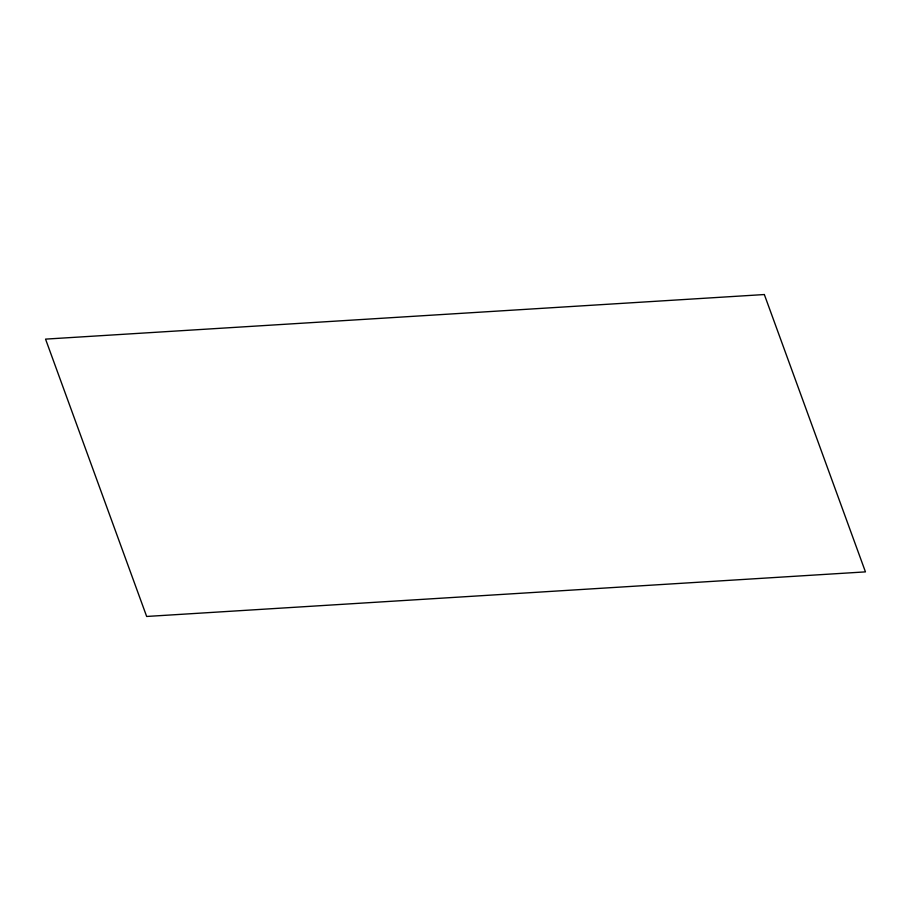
<?xml version="1.0" encoding="UTF-8"?>
<svg xmlns="http://www.w3.org/2000/svg" width="911" height="911" viewBox="0 0 911 911"><rect width="100%" height="100%" fill="white"/><g stroke="black" fill="none" stroke-linecap="round" stroke-linejoin="round"><path stroke-width="1.37" d="M764.34 294.538L45.55 339.12L146.66 616.462L865.45 571.88L764.34 294.538"/></g></svg>
